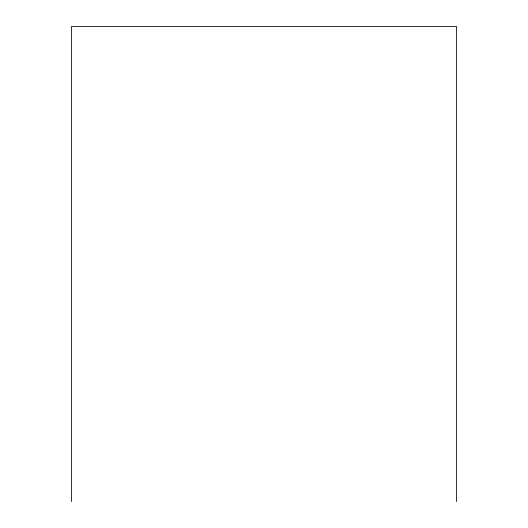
<?xml version="1.0" encoding="UTF-8"?>
<svg xmlns="http://www.w3.org/2000/svg" width="528" height="528" viewBox="0 0 528 528"><rect width="100%" height="100%" fill="white"/><g stroke="black" fill="none" stroke-linecap="round" stroke-linejoin="round"><path stroke-width="0.79" d="M456.496 501.6L456.496 26.4L71.504 26.4L71.504 501.6"/></g></svg>
